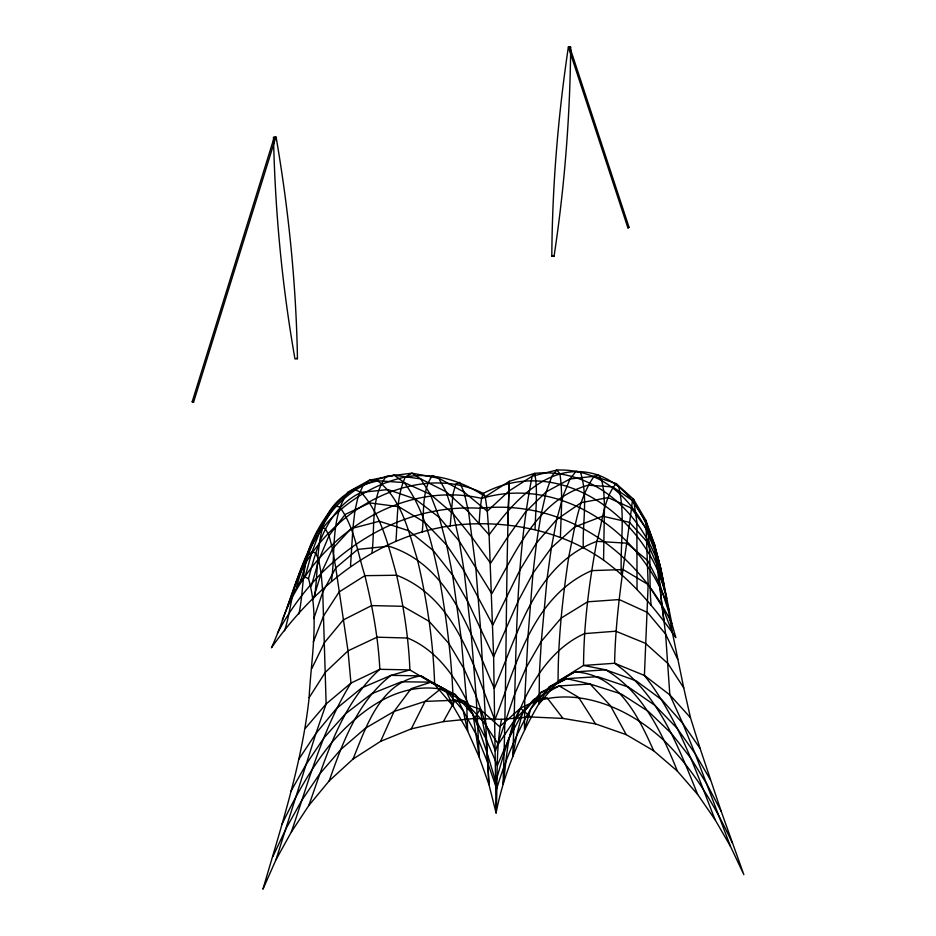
<?xml version="1.0" encoding="UTF-8"?>
<svg xmlns="http://www.w3.org/2000/svg" width="936" height="936" viewBox="0 0 936 936"><rect width="100%" height="100%" fill="white"/><g stroke="black" fill="none" stroke-linecap="round" stroke-linejoin="round"><path stroke-width="1.4" d="M603.568 560.149L604.48 505.218L603.732 491.014L601.86 480.636L598.712 475.254C550.742 458.921 514.507 500.222 489.107 534.842L493.623 656.721L496.08 812.986C504.867 767.707 524.382 725.388 549.362 686.837L574.681 671.931L605.732 669.813L636.129 680.811L662.068 699.976L682.859 723.587L700.105 748.461L721.188 811.301L743.851 874.645L730.431 846.273L695.132 753.691L682.859 723.587L669.837 694.886L665.613 634.117L654.334 543.851L645.852 520.276L633.532 499.192L616.052 483.538L594.138 476.26L570.012 478.975L546.308 491.739L525.283 512.273L507.558 537.287L490.604 563.25L472.551 538.095L453.27 513.887L430.279 494.29L404.282 482.578L394.29 475.207C309.793 489.54 300.795 583.537 271.463 647.782C319.328 579.29 392.231 523.949 479.056 523.762C522.967 523.353 567.415 534.678 603.568 560.149C632.327 581.104 655.516 608.634 675.827 637.615L671.826 623.493L660.757 568.561L654.334 543.851C659.892 569.416 659.927 595.67 664.139 621.375M551.807 256.066C552.298 186.077 558.031 116.158 568.374 46.952M730.431 846.273L715.092 819.737L697.648 794.442L677.395 771.135L653.691 750.777L626.242 734.655L595.53 723.891L562.992 718.415L530.677 716.976L501.509 719.328L474.493 718.474L443.371 721.633L411.29 728.863L380.613 741.335L353.036 759.061L329.18 780.893L308.798 805.533L291.307 832.057L275.991 859.751L262.946 889.2C281.256 826.207 302.071 763.132 309.137 697.659C311.056 658.417 319.679 617.116 308.517 578.717C316.965 545.817 327.846 508.061 361.191 492.394L387.878 489.575L415.022 498.911L439.195 517.315L459.272 541.09L491.821 593.74C515.958 552.1 537.381 499.485 588.124 485.199L612.682 486.884L632.455 500.538L645.711 521.41L654.486 545.232L661.015 570.363L672.481 632.982L683.725 687.831L690.475 717.701L700.105 748.461M583.303 547.63C582.367 522.709 588.288 496.408 580.449 472.2L576.049 471.288L570.012 478.975L563.191 495.647L556.745 519.515L551.362 547.806L547.127 578.308L541.312 641.347L539.428 672.773L539.054 703.966L558.09 681.291L583.537 665.449L614.613 663.273L644.413 675.453L669.837 694.886L690.475 717.701M560.43 537.252C560.863 516.075 563.168 494.676 559.845 473.616L556.756 470.071L532.151 476.202L508.88 491.072L487.293 511.208L489.107 534.842L468.585 511.922L446.168 491.81L420.685 478.881L411.945 473.183L386.205 476.389C370.223 497.917 375.137 527.296 372.025 552.532M629.039 227.343L627.904 227.834L629.027 227.261L570.118 48.087L568.936 48.719L627.904 227.834M535.064 529.589C535.427 510.904 538.141 491.868 534.713 473.359L509.313 481.303L485.269 496.7C461.928 480.648 433.637 472.013 405.346 476.95C380.472 482.414 357.763 494.653 338.692 511.419C309.43 535.977 299.848 573.487 287.118 607.698M395.975 541.031C397.66 519.597 396.209 496.946 405.346 476.95L411.945 473.183L438.703 478.226L464.034 492.055L487.293 511.208L485.269 496.7L483.327 493.401C433.345 468.995 374.517 490.441 335.872 526.055C318.111 542.435 303.627 562.232 295.261 585.023C290.803 600.081 289.458 615.829 284.556 630.782M422.206 532.151C424.382 513.384 421.188 491.915 432.292 475.558L438.703 478.226L446.168 491.81L453.27 513.887L459.272 541.09L464.104 570.925L471.147 633.38L476.12 696.033L479.314 757.435L488.99 784.684L496.08 812.986C497.87 781.841 495.483 750.005 501.509 719.328M450.169 526.336L452.977 494.126L455.809 484.052L459.553 482.391L464.034 492.055L468.585 511.922L475.792 567.462L480.613 629.682L488.99 784.684L486.1 739.171L480.051 709.301L455.177 700.233L425.084 701.403L394.068 711.43L365.543 728.126L340.774 749.502L319.691 773.943L301.755 800.385L286.346 828.009L272.856 856.604M507.686 525.026L509.313 481.303C505.44 582.262 506.867 683.327 503.03 784.286C507.125 758.628 506.435 731.074 520.51 708.224C568.784 681.677 626.909 706.025 664.162 740.657C693.728 769.661 714.987 805.709 732.35 843.008M350.532 566.093L352.942 527.834L354.943 510.775L358.149 496.408L362.934 485.831L369.474 480.215L394.29 475.207L420.685 478.881L430.279 494.29L439.195 517.315L446.647 545.021L452.615 575.113L461.132 637.732L466.561 700.233L467.672 731.098L479.314 757.435L473.101 714.636L464.525 701.462L440.482 689.048C396.513 681.923 358.734 711.676 331.496 742.833C311.454 767.555 295.846 795.366 282.134 823.996M479.056 523.762L480.18 508.271L481.63 498.397L483.327 493.401C560.758 451.772 650.801 520.708 666.748 598.467M331.438 581.162C335.755 551.643 330.303 518.135 347.771 492.196L369.474 480.215L404.282 482.578C425.447 511.079 432.549 546.858 439.873 580.858C447.104 622.288 452.369 664.162 453.258 706.247L467.672 731.098L463.238 710.74L455.27 694.547L431.098 682.157L401.485 681.771L371.65 693.751L345.618 713.677L323.891 737.907L306.095 764.443L290.768 791.563M297.449 358.745L294.969 358.921C282.099 285.761 275.102 211.594 273.499 137.335L276.108 137.112C288.697 210.307 296.162 284.415 297.461 358.687L296.77 358.207M554.053 256.253C564.56 187.048 570.024 117.117 570.679 47.128L568.456 46.882M314.426 597.25C318.556 570.843 315.771 543.114 325.904 517.854C335.451 497.168 356.206 485.398 377.84 480.94C401.93 499.508 408.623 531.695 417.351 559.248C427.027 600.327 433.356 642.283 434.632 684.508L453.258 706.247L445.314 689.563L421.001 675.897L391.096 675.347L361.635 687.96L336.375 708.599L315.923 733.496L298.619 759.517M276.12 137.206L273.523 137.452M298.97 613.899C304.141 589.072 301.685 562.595 313.069 539.23C322.429 519.176 335.228 501.649 353.878 489.259L361.191 492.394C381.631 515.28 388.557 546.484 396.642 575.242C403.568 606.399 408.658 637.978 409.886 669.907L434.632 684.508L421.001 675.897C380.437 681.97 366.409 726.172 353.036 759.061M291.892 596.326L300.936 580.039L304.996 576.985L312.051 551.772L321.376 527.611L334.819 505.814L339.756 507.031C354.334 526.933 357.529 552.638 364.9 575.663C372.399 606.423 378.261 637.627 379.829 669.298C340.868 704.726 325.868 757.458 308.798 805.533M300.936 580.039L308.026 555.317L317.269 531.496L321.376 527.611L325.318 528.664L329.027 535.603L332.491 548.788L335.767 567.895L348.016 650.836L350.965 683.069C322.592 728.875 308.669 781.525 291.307 832.057M311.302 586.135L318.755 560.149L329.027 535.603L345.115 514.461L369.825 502.901L398.701 506.68L424.967 522.487L446.647 545.021L464.104 570.925L492.804 625.084L520.159 569.591L536.504 542.95L556.745 519.515L581.233 502.632L608.178 497.624L631.215 508.061L646.074 528.372L655.457 552.298L662.278 577.758M296.525 586.825L303.755 562.641L308.026 555.317L312.051 551.772L315.678 553.082L318.755 560.149L321.13 573.312L322.745 592.137L326.137 703.954L315.923 733.496L275.991 859.751M313.104 599.555L321.13 573.312L332.491 548.788L351.047 528.653L379.361 521.235L408.845 530.782L433.274 550.543L452.615 575.113L467.977 601.942L493.623 656.721L518.368 600.713L532.993 573.206L551.362 547.806L574.575 527.015L602.632 516.204L629.483 522.346L646.823 541.534L657.247 565.379L664.642 591.061M192.933 401.907L193.553 402.117L192.184 401.79L273.803 138.703L275.149 139.148M193.576 402.152L275.219 139.16M313.794 618.52L322.745 592.137L335.767 567.895L357.727 549.409L388.662 546.156C451.374 565.683 470.328 634.819 494.302 688.358C517.947 633.988 535.053 564.256 596.829 541.359L626.804 543.184L647.665 560.57L659.751 584.052L668.082 609.816M329.18 780.893C342.798 742.307 357.61 701.31 391.096 675.347L409.886 669.907L379.829 669.298L350.965 683.069L326.137 703.954L305.569 728.044M313.326 641.979L323.716 615.642L339.148 591.95L364.9 575.663L396.642 575.242C456.464 598.42 473.148 666.21 494.875 719.854C516.415 665.028 532.256 596.583 591.681 570.632L623.154 569.556L648.157 584.544L662.688 607.335L672.481 632.982M282.286 620.194C310.436 541.581 396.7 479.068 481.63 498.397C561.705 474.54 645.571 534.784 669.217 610.693M380.613 741.335L394.068 711.43L411.079 688.685L431.098 682.157L445.314 689.563L463.238 710.74L476.693 735.439L487.375 761.728L496.677 788.755C507.078 754.744 521.118 721.796 541.183 692.301L566.654 678.647L597.601 676.681L628.419 687.036L655.036 705.452L677.149 728.337L695.132 753.691L710.389 779.723M311.746 668.713L324.418 642.669L343.243 619.96L371.65 605.58L402.948 606.317L429.168 621.352L448.999 643.664L464.174 669.123L476.12 696.033L495.355 751.152L514.355 695.027L526.207 667.532L541.312 641.347L561.144 618.099L587.551 601.825L619.199 599.567L647.501 612.472L665.613 634.117L677.722 659.342M411.29 728.863L425.084 701.403L440.482 689.048L455.27 694.547L473.101 714.636L486.1 739.171L497.39 765.472L508.856 738.551L522.393 713.326L533.789 699.637L559.213 685.948L590.078 684.017L621.188 693.927L648.543 711.559L671.545 733.578L690.873 758.242L707.066 784.45L721.188 811.301M443.371 721.633L455.177 700.233L464.525 701.462L482.929 721.141L498.326 744.12L514.379 720.299L533.789 699.637L547.104 697.8L562.992 718.415M474.493 718.474L480.051 709.301L499.602 726.652L520.51 708.224L530.677 716.976M277.454 633.286C316.239 559.201 394.126 503.018 480.18 508.271C563.542 499.075 636.597 550.391 671.826 623.493M309.137 697.659L325.307 672.34L348.016 650.836L377.079 637.182L407.64 638.036C435.357 649.561 453.492 674.154 466.561 700.233C479.045 726.511 487.831 754.276 495.764 782.203C503.521 753.749 512.308 725.494 524.768 698.701C537.978 671.709 556.417 646.355 584.509 633.613L615.829 631.215L645.442 643.324L667.941 663.542L683.725 687.831M569.228 48.192L570.094 48.052M553.948 256.359L551.866 256.183M551.889 255.973L552.696 255.832M570.609 47.198L568.468 47.057M192.184 401.743L192.945 402.047M274.622 138.984L273.827 138.715M304.996 576.985L308.517 578.717M595.53 723.891L578.623 697.355L559.213 685.948L541.183 692.301L522.393 713.326L516.918 734.339L512.706 756.522C516.976 663.109 513.911 568.246 532.151 476.202L534.713 473.359C601.661 466.748 653.515 525.763 664.525 587.363M626.242 734.655L610.424 705.674L590.078 684.017L566.654 678.647L549.362 686.837L530.759 708.938L524.441 729.565L524.768 698.701L528.021 636.059L532.993 573.206L536.504 542.95L540.961 515.034L546.308 491.739L551.959 476.038L556.756 470.071C617.128 467.602 653.152 525.166 662.688 578.085M653.691 750.777C638.27 716.262 617.877 673.955 574.681 671.931L558.09 681.291C558.043 639.218 562.63 597.273 568.948 555.703C574.833 528.758 577.933 499.391 594.138 476.26L598.712 475.254C638.036 490.569 652.766 533.719 661.378 571.486M677.395 771.135C661.822 732.514 642.821 692.102 605.732 669.813L583.537 665.449C583.818 623.762 589.189 582.286 596.829 541.359C602.679 522.311 603.24 499.461 616.052 483.538L618.567 486.264C625.657 515.046 619.936 545.009 621.364 574.271M697.648 794.442C678.343 746.565 658.534 694.044 614.613 663.273C615.56 608.599 625.833 554.685 632.455 500.538L633.532 499.192L636.878 522.007L637.03 589.469M715.092 819.737C695.483 769.977 677.933 717.947 644.413 675.453L648.157 584.544L645.852 520.276C652.135 548.285 648.543 576.997 651.117 605.288M660.757 568.561L661.015 570.363"/></g></svg>
